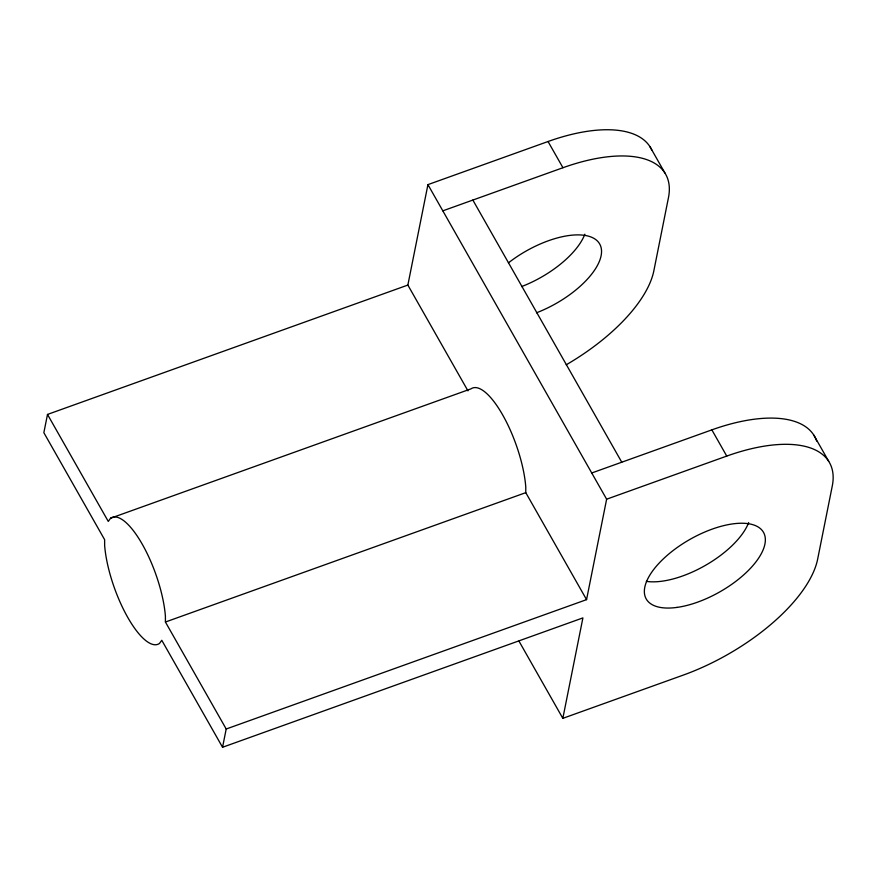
<?xml version="1.0" encoding="UTF-8"?>
<svg xmlns="http://www.w3.org/2000/svg" width="877" height="877" viewBox="0 0 877 877"><rect width="100%" height="100%" fill="white"/><g stroke="black" fill="none" stroke-linecap="round" stroke-linejoin="round"><path stroke-width="1.32" d="M651.885 150.241A134.872 60.392 -29.6 0 0 548.048 141.515L427.932 184.63L407.86 285.069L47.501 414.437L43.85 432.69L104.626 539.673L104.648 545.571A67.43 21.804 70.3 0 0 127.275 616.564A67.43 21.804 70.3 0 0 159.471 643.466L161.785 640.298L222.55 747.27L582.909 617.901L562.837 718.34L682.953 675.213A134.872 60.392 -29.6 0 0 817.671 559.055L832.273 486.001A134.872 60.392 -29.6 0 0 726.748 456.084L606.632 499.199L586.56 599.638L226.2 729.006L222.55 747.27M586.56 599.638L525.783 492.655L525.761 486.768A67.43 21.804 70.3 0 0 503.135 415.764A67.43 21.804 70.3 0 0 470.938 388.873L110.579 518.23L108.266 521.409L47.501 414.437M442.819 210.842L562.946 167.726A134.872 60.392 -29.6 0 1 668.46 197.643L653.869 270.697A134.872 60.392 -29.6 0 1 566.224 364.799M226.2 729.006L165.424 622.023L525.783 492.655M591.734 472.988L711.861 429.862A134.872 60.392 -29.6 0 1 816.662 441.076M650.01 146.766L664.909 172.977M813.823 435.124L828.71 461.335M548.048 141.515L562.946 167.726M711.861 429.862L726.748 456.084M472.856 200.066L621.771 462.212M427.932 184.63L606.632 499.199M407.86 285.069L467.956 390.857M518.976 641.12L562.837 718.34M165.424 622.023L165.402 616.125A67.43 21.804 70.3 0 0 142.776 545.132A67.43 21.804 70.3 0 0 110.579 518.23M748.662 522.56A67.43 30.191 -29.6 0 1 705.547 565.303A67.43 30.191 -29.6 0 1 646.36 581.363M584.849 234.203A67.43 30.191 -29.6 0 1 521.618 286.571M508.43 262.859A67.43 30.191 -29.6 0 1 599.704 244.036A67.43 30.191 -29.6 0 1 536.505 312.793M677.033 607.399A67.43 30.191 -29.6 0 0 765.292 538.325A67.43 30.191 -29.6 0 0 672.242 551.216A67.43 30.191 -29.6 0 0 677.033 607.399"/></g></svg>
